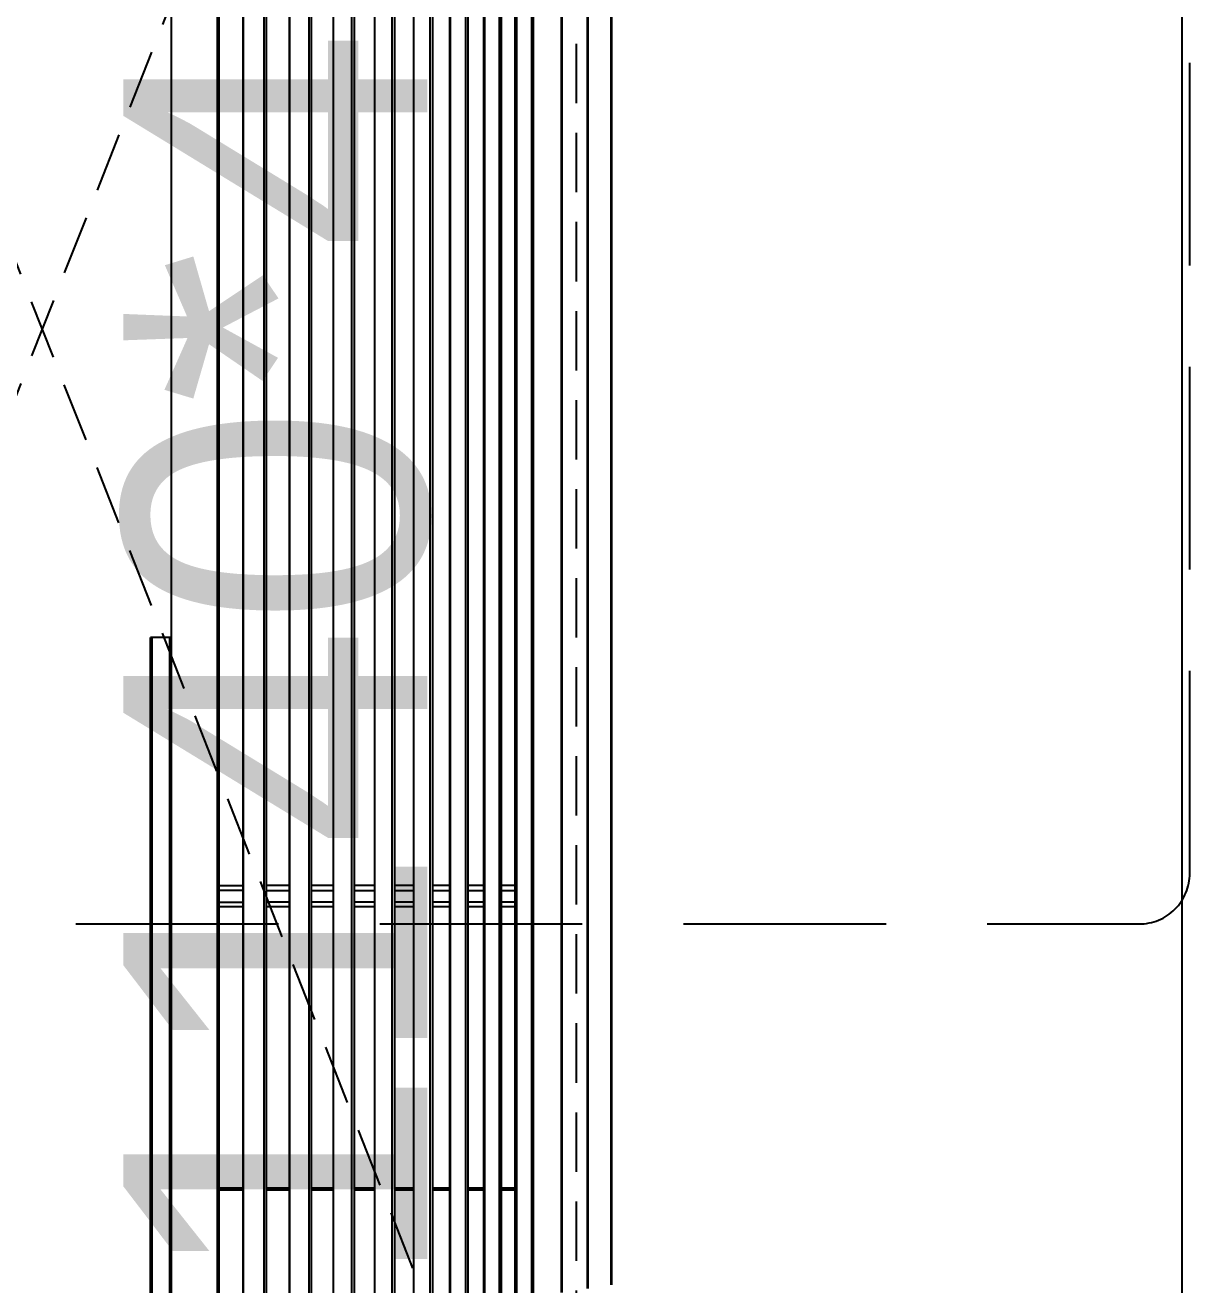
# Model space of a CAD drawing. Header units: inches. Extents: x -63256 to 33689, y -34490 to 100230.
# Drawn here: x 1079.9 to 1540, y 10601.1 to 11098.5 of the extents above; entities that cross this region are included whole.
import ezdxf

# ---------------------------------------------------------------- set-up
doc = ezdxf.new("R2010")
doc.units = ezdxf.units.IN
doc.header["$LTSCALE"] = 100
doc.header["$MEASUREMENT"] = 0
doc.linetypes.add('DH-HID2', pattern=[1.2, 0.8, -0.4])
doc.linetypes.add('HIDDEN', pattern=[0.375, 0.25, -0.125])
for name, color, linetype in [('06-LIGHT', 4, 'Continuous'), ('3.기호.계단선', 30, 'Continuous'), ('FU-FURM', 251, 'DH-HID2'), ('도면층2', 2, 'Continuous')]:
    doc.layers.add(name, color=color, linetype=linetype)
doc.styles.add('코레일둥고', font='')
doc.styles.get('코레일둥고').set_extended_font_data('Korail Round Gothic Medium')

# ---------------------------------------------------------------- blocks, each defined once
blk = doc.blocks.new('vuidauseh')
at = {"layer": '도면층2'}
blk.add_line((-51744.52, 13593.59), (-51744.52, 8913.59), dxfattribs=at)
blk = doc.blocks.new('VUDASAUSEH')
at = {"layer": 'FU-FURM', "color": 8}
blk.add_lwpolyline([(-25540.02, -7676.41), (-24280.02, -7676.41, 0.414214), (-24260.02, -7656.41), (-24260.02, -5596.41, 0.414214), (-24280.02, -5576.41), (-25540.02, -5576.41, 0.414214), (-25560.02, -5596.41), (-25560.02, -7656.41, 0.414214)], format="xyb", close=True, dxfattribs=at)
blk.add_blockref('vuidauseh', (27481.35, -18420))
blk = doc.blocks.new('*U27')
at = {"color": 1, "linetype": 'HIDDEN'}
for p, q in [((39.94, 14.99), (1179.94, 464.99)), ((1179.94, 14.99), (39.94, 464.99))]:
    blk.add_line(p, q, dxfattribs=at)
at = {"color": 8}
for p, q in [((1029.52, 185.7), (190.37, 185.7)), ((479.94, 186.06), (479.94, 186.02)), ((1029, 166.3), (190.88, 166.3)), ((190.88, 165.5), (1029, 165.5)), ((247.19, 155.49), (247.19, 165.5)), ((248.19, 165.5), (248.19, 155.49)), ((366.44, 155.49), (366.44, 165.5)), ((368.44, 165.5), (368.44, 155.49)), ((373.44, 155.49), (373.44, 165.5)), ((375.44, 165.5), (375.44, 155.49)), ((1028.59, 155.49), (191.3, 155.49)), ((191.31, 155.23), (1028.58, 155.23)), ((1028.18, 146.67), (191.7, 146.67)), ((191.76, 145.5), (1028.12, 145.5)), ((247.19, 135.99), (247.19, 145.5)), ((248.19, 145.5), (248.19, 135.99)), ((366.44, 135.99), (366.44, 145.5)), ((368.44, 135.99), (368.44, 145.5)), ((373.44, 145.5), (373.44, 135.99)), ((375.44, 135.99), (375.44, 145.5)), ((1027.61, 135.99), (192.27, 135.99)), ((192.28, 135.75), (1027.6, 135.75)), ((1027.11, 127.69), (192.78, 127.69)), ((192.85, 126.5), (1027.03, 126.5)), ((247.19, 117.5), (247.19, 126.5)), ((248.19, 126.5), (248.19, 117.5)), ((366.44, 117.5), (366.44, 126.5)), ((368.44, 117.5), (368.44, 126.5)), ((373.44, 126.5), (373.44, 117.5)), ((375.44, 117.5), (375.44, 126.5)), ((1026.41, 117.5), (193.47, 117.5)), ((193.49, 117.26), (1026.4, 117.26)), ((1025.83, 109.71), (194.05, 109.71)), ((194.15, 108.5), (1025.73, 108.5)), ((247.19, 100.06), (247.19, 108.5)), ((248.19, 108.5), (248.19, 100.06)), ((366.44, 100.06), (366.44, 108.5)), ((368.44, 100.06), (368.44, 108.5)), ((373.44, 108.5), (373.44, 100.06)), ((375.44, 100.06), (375.44, 108.5)), ((1025.04, 100.06), (194.84, 100.06)), ((194.86, 99.81), (1025.02, 99.81)), ((1024.39, 92.71), (195.5, 92.71)), ((195.61, 91.5), (1024.28, 91.5)), ((247.19, 83.65), (247.19, 91.5)), ((248.19, 91.5), (248.19, 83.65)), ((366.44, 83.65), (366.44, 91.5)), ((368.44, 83.65), (368.44, 91.5)), ((373.44, 91.5), (373.44, 83.65)), ((375.44, 83.65), (375.44, 91.5)), ((1023.53, 83.65), (196.36, 83.65)), ((196.38, 83.38), (1023.5, 83.38)), ((1022.82, 76.7), (197.06, 76.7)), ((197.19, 75.5), (1022.7, 75.5)), ((247.19, 68.4), (247.19, 75.87)), ((248.19, 75.87), (248.19, 68.4)), ((366.44, 68.4), (366.44, 75.5)), ((368.44, 68.4), (368.44, 75.5)), ((373.44, 75.5), (373.44, 68.4)), ((375.44, 68.4), (375.44, 75.5)), ((1021.93, 68.4), (197.95, 68.4)), ((198, 67.99), (1021.89, 67.99)), ((1021.16, 61.62), (198.72, 61.62)), ((198.85, 60.5), (1021.03, 60.5)), ((247.19, 54.08), (247.19, 60.5)), ((248.19, 60.5), (248.19, 54.08)), ((366.44, 54.08), (366.44, 60.5)), ((368.44, 54.08), (368.44, 60.5)), ((373.44, 60.5), (373.44, 54.08)), ((375.44, 54.08), (375.44, 60.5)), ((1020.27, 54.08), (199.62, 54.08)), ((199.68, 53.54), (1020.2, 53.54)), ((1019.45, 47.55), (200.43, 47.55)), ((200.57, 46.5), (1019.32, 46.5)), ((247.19, 40.83), (247.19, 46.5)), ((248.19, 46.5), (248.19, 40.83)), ((366.44, 40.83), (366.44, 46.5)), ((368.44, 40.83), (368.44, 46.5)), ((373.44, 46.5), (373.44, 40.83)), ((375.44, 40.83), (375.44, 46.5)), ((1018.58, 40.83), (201.3, 40.83)), ((201.41, 40.04), (1018.47, 40.04)), ((1017.64, 33.88), (202.24, 33.88)), ((202.37, 33), (1017.52, 33)), ((1015.86, 21.42), (204.03, 21.42)), ((204.09, 21), (1015.79, 21)), ((1014.17, 10.38), (205.71, 10.38)), ((205.77, 10), (1014.11, 10)), ((1012.57, 0.4), (207.32, 0.4)), ((207.32, 0), (1012.57, 0))]:
    blk.add_line(p, q, dxfattribs=at)
at = {"color": 1, "linetype": 'HIDDEN'}
blk.add_lwpolyline([(1179.94, 464.99), (1179.94, 14.99), (39.94, 14.99), (39.94, 464.99)], close=True, dxfattribs=at)
at = {"color": 8}
for points, knots in [([(0.9, 193.94), (5.81, 193.94), (10.75, 193.94), (20.63, 193.94), (25.58, 193.94), (40.44, 193.94), (50.37, 193.94), (80.23, 193.94), (100.21, 193.94), (140.17, 193.94), (160.16, 193.94), (200.13, 193.94), (220.12, 193.94), (320.05, 193.94), (400, 193.94), (479.94, 193.94)], [0, 0, 0, 0, 0.03125, 0.03125, 0.0625, 0.0625, 0.125, 0.125, 0.25, 0.25, 0.375, 0.375, 0.5, 0.5, 1, 1, 1, 1]), ([(479.94, 193.8), (400.01, 193.8), (320.07, 193.8), (220.16, 193.8), (200.17, 193.8), (160.21, 193.8), (140.22, 193.8), (100.27, 193.8), (80.31, 193.8), (50.44, 193.8), (40.5, 193.8), (25.63, 193.8), (20.67, 193.8), (10.79, 193.8), (5.84, 193.8), (0.95, 193.8)], [0, 0, 0, 0, 0.5, 0.5, 0.625, 0.625, 0.75, 0.75, 0.875, 0.875, 0.9375, 0.9375, 0.96875, 0.96875, 1, 1, 1, 1]), ([(189.04, 194), (206.08, 194), (223.12, 194), (320.09, 194), (400.02, 194), (479.94, 194)], [0, 0, 0, 0, 0.175746, 0.175746, 1, 1, 1, 1]), ([(190.03, 194.41), (193.94, 194.42), (197.85, 194.42), (209.57, 194.41), (217.39, 194.41), (233.02, 194.41), (240.84, 194.41), (264.29, 194.41), (279.92, 194.41), (303.37, 194.41), (311.18, 194.41), (326.82, 194.41), (334.63, 194.41), (358.08, 194.41), (373.72, 194.41), (397.16, 194.41), (404.98, 194.41), (420.61, 194.41), (428.43, 194.41), (450.81, 194.41), (465.38, 194.41), (479.94, 194.41)], [0, 0, 0, 0, 0.040442, 0.040442, 0.121325, 0.121325, 0.202208, 0.202208, 0.363975, 0.363975, 0.444859, 0.444859, 0.525742, 0.525742, 0.687509, 0.687509, 0.768392, 0.768392, 0.849276, 0.849276, 1, 1, 1, 1]), ([(1.05, 186.26), (5.95, 186.26), (10.89, 186.26), (20.78, 186.26), (25.73, 186.26), (40.61, 186.26), (50.55, 186.26), (80.42, 186.26), (100.38, 186.26), (140.31, 186.26), (160.28, 186.26), (200.24, 186.26), (220.22, 186.26), (320.11, 186.26), (400.03, 186.26), (479.94, 186.26)], [0, 0, 0, 0, 0.03125, 0.03125, 0.0625, 0.0625, 0.125, 0.125, 0.25, 0.25, 0.375, 0.375, 0.5, 0.5, 1, 1, 1, 1]), ([(479.94, 186.06), (400.03, 186.06), (320.12, 186.06), (220.24, 186.06), (200.26, 186.06), (160.31, 186.06), (140.32, 186.06), (100.39, 186.06), (80.43, 186.06), (50.57, 186.06), (40.64, 186.06), (25.77, 186.06), (20.81, 186.06), (10.93, 186.06), (5.99, 186.06), (1.09, 186.06)], [0, 0, 0, 0, 0.5, 0.5, 0.625, 0.625, 0.75, 0.75, 0.875, 0.875, 0.9375, 0.9375, 0.96875, 0.96875, 1, 1, 1, 1]), ([(2.84, 186.02), (7.73, 186.02), (12.66, 186.02), (22.51, 186.02), (27.44, 186.02), (42.25, 186.02), (52.15, 186.02), (81.91, 186.02), (101.8, 186.02), (141.56, 186.02), (161.46, 186.02), (201.24, 186.02), (221.14, 186.02), (320.6, 186.02), (400.17, 186.02), (479.74, 186.02)], [0, 0, 0, 0, 0.03125, 0.03125, 0.0625, 0.0625, 0.125, 0.125, 0.25, 0.25, 0.375, 0.375, 0.5, 0.5, 1, 1, 1, 1])]:
    blk.add_open_spline(points, degree=3, knots=knots, dxfattribs=at)
for points in [[(479.94, 193.71), (479.94, 193.89), (479.94, 194.15), (479.94, 194.41)], [(479.94, 193.8), (479.94, 193.9), (479.94, 194), (479.94, 194)], [(479.94, 194), (479.94, 194), (479.94, 193.98), (479.94, 193.94)], [(479.94, 186.26), (479.94, 188.77), (479.94, 191.29), (479.94, 193.8)], [(479.94, 186.02), (479.88, 186.02), (479.81, 186.02), (479.74, 186.02)], [(479.94, 186.06), (479.94, 186.06), (479.94, 186.16), (479.94, 186.26)]]:
    blk.add_open_spline(points, degree=3, dxfattribs=at)
blk = doc.blocks.new('acqkd')
at = {"layer": '06-LIGHT', "xscale": 0.9375580759604136, "yscale": 0.9375580759604136, "zscale": 0.9375580759604136, "rotation": 359.9999999999999}
blk.add_blockref('*U27', (1570160.06, 1746418.47), dxfattribs=at)
at = {"layer": '3.기호.계단선', "style": '코레일둥고'}
blk.add_text('1140*450', height=120, dxfattribs=at).set_placement((1570352.63, 1746491.41))

msp = doc.modelspace()

# ---------------------------------------------------------------- block references
msp.add_blockref('VUDASAUSEH', (25800, 18420))
at = {"color": 0, "rotation": 90}
msp.add_blockref('acqkd', (1747730.16, -1559753.32), dxfattribs=at)

doc.saveas('drawing.dxf')
